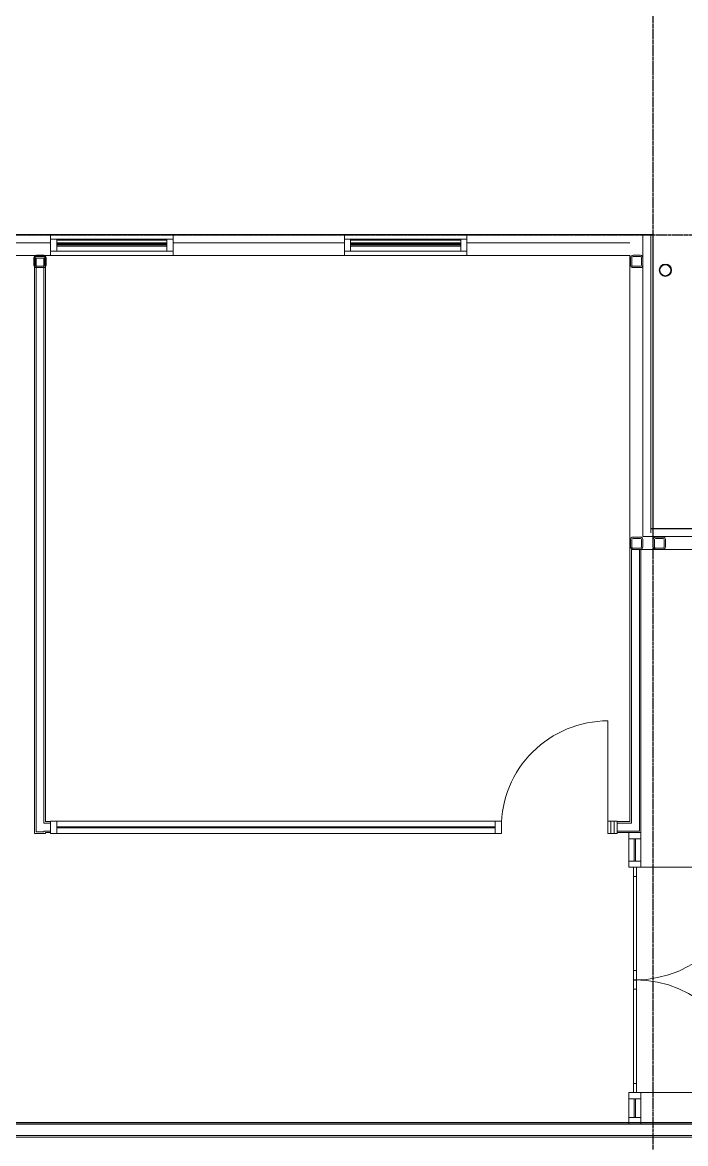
# Model space of a CAD drawing. Header units: millimetres. Extents: x -637480 to 299894, y -125373 to 39000.
# Drawn here: x 264849 to 270264, y 8777 to 17934 of the extents above; entities that cross this region are included whole.
import ezdxf

# ---------------------------------------------------------------- set-up
doc = ezdxf.new("R2010")
doc.units = ezdxf.units.MM
doc.linetypes.add('Xref building Toll$0$Grid Line', pattern=[22.225, 12.7, -3.175, 3.175, -3.175])
for name, color, linetype, lineweight in [('AM_BOR', 4, 'Continuous', 25), ('Xref building Toll$0$A-DETL', 90, 'Continuous', 9), ('Xref building Toll$0$A-DOOR', 31, 'Continuous', 9), ('Xref building Toll$0$A-FLOR', 192, 'Continuous', 25), ('Xref building Toll$0$A-GLAZ-CURT', 52, 'Continuous', 9), ('Xref building Toll$0$A-GLAZ-CWMG', 51, 'Continuous', 9), ('Xref building Toll$0$A-WALL', 113, 'Continuous', 9), ('Xref building Toll$0$P-PIPE', 3, 'Continuous', 9), ('Xref building Toll$0$S-COLS', 52, 'Continuous', 9)]:
    doc.layers.add(name, color=color, linetype=linetype, lineweight=lineweight)
doc.layers.add('Xref building Toll$0$S-GRID', color=8, linetype='Continuous')

# ---------------------------------------------------------------- blocks, each defined once
blk = doc.blocks.new('Xref building Toll$0$Toll Grids')
at = {"layer": 'Xref building Toll$0$S-GRID', "linetype": 'Xref building Toll$0$Grid Line'}
for p, q in [((270000, -125373.3), (270000, 36031.5)), ((224843, 16200), (280997.7, 16200))]:
    blk.add_line(p, q, dxfattribs=at)
blk = doc.blocks.new('Xref building Toll$0$DOOR_CWall_SGlass 01 - DOOR_CWall_SGlass 01-1791587-MASTER GROUND FLOOR')
at = {"layer": 'Xref building Toll$0$A-DOOR'}
blk.add_line((-435, 0), (-435, -870), dxfattribs=at)
blk.add_arc((-435, 0), 870, 270, 0, dxfattribs=at)
blk = doc.blocks.new('Xref building Toll$0$System Panel - _SBA Glazing Office-1462483-MASTER GROUND FLOOR')
at = {"layer": 'Xref building Toll$0$A-GLAZ-CURT'}
for p, q in [((1790.5, 5), (-1790.5, 5)), ((-1790.5, 5), (-1790.5, -5)), ((-1790.5, 5), (-1790.5, 5)), ((1790.5, -5), (1790.5, 5)), ((1790.5, 5), (1790.5, 5)), ((-1790.5, -5), (1790.5, -5)), ((-1790.5, -5), (-1790.5, -5)), ((1790.5, -5), (1790.5, -5))]:
    blk.add_line(p, q, dxfattribs=at)
blk = doc.blocks.new('Xref building Toll$0$Rectangular Mullion - _SBA 50 x 100mm Office-1462482-MASTER GROUND FLOOR')
at = {"layer": 'Xref building Toll$0$A-GLAZ-CWMG'}
for p, q in [((273129, 151422), (273129, 151322)), ((273129, 151322), (273129, 151422)), ((273129, 151422), (273129, 151422)), ((276710, 151422), (273129, 151422)), ((273129, 151422), (276710, 151422)), ((276710, 151422), (276710, 151422)), ((276710, 151422), (276710, 151322)), ((276710, 151322), (276710, 151422)), ((273129, 151322), (273129, 151322)), ((273129, 151322), (276710, 151322)), ((273129, 151322), (276710, 151322)), ((276710, 151322), (276710, 151322))]:
    blk.add_line(p, q, dxfattribs=at)
blk = doc.blocks.new('Xref building Toll$0$Rectangular Mullion - _SBA 50 x 100mm Office-1195859-MASTER GROUND FLOOR')
at = {"layer": 'Xref building Toll$0$A-GLAZ-CWMG', "lineweight": 18}
for p, q in [((-50, 50), (0, 50)), ((-50, -50), (-50, 50)), ((0, 50), (0, -50)), ((0, -50), (-50, -50))]:
    blk.add_line(p, q, dxfattribs=at)
at = {"layer": 'Xref building Toll$0$A-GLAZ-CWMG'}
for p, q in [((-50, 50), (-50, 50)), ((0, 50), (0, 50)), ((-50, -50), (-50, -50)), ((0, -50), (0, -50))]:
    blk.add_line(p, q, dxfattribs=at)
blk = doc.blocks.new('Xref building Toll$0$Rectangular Mullion - _SBA 50 x 100mm Office-1195860-MASTER GROUND FLOOR')
at = {"layer": 'Xref building Toll$0$A-GLAZ-CWMG', "lineweight": 18}
for p, q in [((0, 50), (-50, 50)), ((-50, 50), (-50, -50)), ((0, -50), (0, 50)), ((-50, -50), (0, -50))]:
    blk.add_line(p, q, dxfattribs=at)
at = {"layer": 'Xref building Toll$0$A-GLAZ-CWMG'}
for p, q in [((-50, 50), (-50, 50)), ((0, 50), (0, 50)), ((-50, -50), (-50, -50)), ((0, -50), (0, -50))]:
    blk.add_line(p, q, dxfattribs=at)
blk = doc.blocks.new('Xref building Toll$0$Rectangular Mullion - _SBA 50 x 100mm Office-1195857-MASTER GROUND FLOOR')
at = {"layer": 'Xref building Toll$0$A-GLAZ-CWMG', "lineweight": 18}
for p, q in [((-25, 50), (25, 50)), ((-25, -50), (-25, 50)), ((25, 50), (25, -50)), ((25, -50), (-25, -50))]:
    blk.add_line(p, q, dxfattribs=at)
at = {"layer": 'Xref building Toll$0$A-GLAZ-CWMG'}
for p, q in [((-25, 50), (-25, 50)), ((25, 50), (25, 50)), ((-25, -50), (-25, -50)), ((25, -50), (25, -50))]:
    blk.add_line(p, q, dxfattribs=at)
blk = doc.blocks.new('Xref building Toll$0$IVS-CURTPAN-Double Glass - E10THK-I10THK-40mm-1893008-MASTER GROUND FLOOR')
at = {"layer": 'Xref building Toll$0$A-GLAZ-CURT'}
for p, q in [((450, 50), (-450, 50)), ((-450, 50), (-450, 40)), ((-450, 40), (-450, 50)), ((-450, 50), (450, 50)), ((-450, 50), (-450, 50)), ((-450, 40), (450, 40)), ((450, 40), (-450, 40)), ((-450, 40), (-450, 40)), ((450, 20), (-450, 20)), ((-450, 20), (-450, 10)), ((-450, 10), (-450, 20)), ((-450, 20), (450, 20)), ((-450, 20), (-450, 20)), ((-450, 10), (450, 10)), ((450, 10), (-450, 10)), ((-450, 10), (-450, 10)), ((450, 40), (450, 50)), ((450, 50), (450, 40)), ((450, 50), (450, 50)), ((450, 40), (450, 40)), ((450, 10), (450, 20)), ((450, 20), (450, 10)), ((450, 20), (450, 20)), ((450, 10), (450, 10))]:
    blk.add_line(p, q, dxfattribs=at)
blk = doc.blocks.new('Xref building Toll$0$Rectangular Mullion - _SBA 50 x 100mm Office-1108235-MASTER GROUND FLOOR')
at = {"layer": 'Xref building Toll$0$A-GLAZ-CWMG'}
for p, q in [((273129, 156077.5), (273129, 156177.5)), ((273129, 156177.5), (273129, 156177.5)), ((273129, 156177.5), (273129, 156077.5)), ((274029, 156177.5), (273129, 156177.5)), ((274029, 156177.5), (273129, 156177.5)), ((274029, 156077.5), (274029, 156177.5)), ((274029, 156177.5), (274029, 156177.5)), ((274029, 156177.5), (274029, 156077.5)), ((273129, 156077.5), (273129, 156077.5)), ((273129, 156077.5), (274029, 156077.5)), ((274029, 156077.5), (273129, 156077.5)), ((274029, 156077.5), (274029, 156077.5))]:
    blk.add_line(p, q, dxfattribs=at)
blk = doc.blocks.new('Xref building Toll$0$Rectangular Mullion - _SBA 50 x 100mm Office-2190196-MASTER GROUND FLOOR')
at = {"layer": 'Xref building Toll$0$A-GLAZ-CWMG'}
for p, q in [((0, 50), (-50, 50)), ((-50, 50), (-50, -50)), ((-50, 50), (-50, 50)), ((0, -50), (0, 50)), ((0, 50), (0, 50)), ((-50, -50), (0, -50)), ((-50, -50), (-50, -50)), ((0, -50), (0, -50))]:
    blk.add_line(p, q, dxfattribs=at)
blk = doc.blocks.new('Xref building Toll$0$Rectangular Mullion - _SBA 50 x 100mm Office-2190197-MASTER GROUND FLOOR')
at = {"layer": 'Xref building Toll$0$A-GLAZ-CWMG'}
for p, q in [((-50, 50), (-50, 50)), ((0, 50), (0, 50)), ((-50, -50), (-50, -50)), ((0, -50), (0, -50))]:
    blk.add_line(p, q, dxfattribs=at)
blk = doc.blocks.new('Xref building Toll$0$Rectangular Mullion - _SBA 50 x 100mm Office-2190198-MASTER GROUND FLOOR')
at = {"layer": 'Xref building Toll$0$A-GLAZ-CWMG'}
for p, q in [((-50, -50), (-50, 50)), ((-50, 50), (0, 50)), ((-50, 50), (-50, 50)), ((0, 50), (0, -50)), ((0, 50), (0, 50)), ((0, -50), (-50, -50)), ((-50, -50), (-50, -50)), ((0, -50), (0, -50))]:
    blk.add_line(p, q, dxfattribs=at)
blk = doc.blocks.new('Xref building Toll$0$Rectangular Mullion - _SBA 50 x 100mm Office-2190199-MASTER GROUND FLOOR')
at = {"layer": 'Xref building Toll$0$A-GLAZ-CWMG'}
for p, q in [((-50, 50), (-50, 50)), ((0, 50), (0, 50)), ((-50, -50), (-50, -50)), ((0, -50), (0, -50))]:
    blk.add_line(p, q, dxfattribs=at)
blk = doc.blocks.new('Xref building Toll$0$System Panel - _SBA Glazing Office-1282256-MASTER GROUND FLOOR')
at = {"layer": 'Xref building Toll$0$A-GLAZ-CURT'}
for p, q in [((91.6, 5), (-91.6, 5)), ((-91.6, 5), (-91.6, -5)), ((-91.6, 5), (-91.6, 5)), ((91.6, -5), (91.6, 5)), ((91.6, 5), (91.6, 5)), ((-91.6, -5), (91.6, -5)), ((-91.6, -5), (-91.6, -5)), ((91.6, -5), (91.6, -5))]:
    blk.add_line(p, q, dxfattribs=at)
blk = doc.blocks.new('Xref building Toll$0$Rectangular Mullion - _SBA 50 x 100mm Office-1282253-MASTER GROUND FLOOR')
at = {"layer": 'Xref building Toll$0$A-GLAZ-CWMG'}
for p, q in [((277800, 151279), (277800, 151279)), ((277800, 151279), (277900, 151279)), ((277900, 151279), (277800, 151279)), ((277800, 151279), (277800, 151095.7)), ((277800, 151095.7), (277800, 151279)), ((277900, 151279), (277900, 151279)), ((277900, 151095.7), (277900, 151279)), ((277900, 151095.7), (277900, 151279)), ((277800, 151095.7), (277900, 151095.7)), ((277900, 151095.7), (277800, 151095.7)), ((277800, 151095.7), (277800, 151095.7)), ((277900, 151095.7), (277900, 151095.7))]:
    blk.add_line(p, q, dxfattribs=at)
blk = doc.blocks.new('Xref building Toll$0$DOOR_CWall_DGlass 02 - DOOR_CWall_DGlass 02-1791560-MASTER GROUND FLOOR')
at = {"layer": 'Xref building Toll$0$A-DOOR'}
for p, q in [((-920, 5), (-920, 920)), ((920, 0), (920, 920)), ((-845, 12.5), (-920, 12.5)), ((-920, 12.5), (-920, -12.5)), ((-920, 12.5), (-920, 12.5)), ((-920, 12.5), (-920, -12.5)), ((-920, 12.5), (-1.5875, 12.5)), ((-845, -12.5), (-845, 12.5)), ((-845, -12.5), (-845, 12.5)), ((-76.5875, 12.5), (-845, 12.5)), ((-845, 12.5), (-845, 12.5)), ((-76.5875, 12.5), (-76.5875, -12.5)), ((-1.5875, 12.5), (-76.5875, 12.5)), ((-76.5875, -12.5), (-76.5875, 12.5)), ((-76.5875, 12.5), (-76.5875, 12.5)), ((-1.5875, -12.5), (-1.5875, 12.5)), ((-1.5875, 12.5), (-1.5875, -12.5)), ((-1.5875, 12.5), (-1.5875, 12.5)), ((76.5875, 12.5), (1.5875, 12.5)), ((1.5875, 12.5), (1.5875, -12.5)), ((1.5875, 12.5), (920, 12.5)), ((1.5875, 12.5), (1.5875, 12.5)), ((1.5875, -12.5), (1.5875, 12.5)), ((76.5875, -12.5), (76.5875, 12.5)), ((845, 12.5), (76.5875, 12.5)), ((76.5875, 12.5), (76.5875, -12.5)), ((76.5875, 12.5), (76.5875, 12.5)), ((845, 12.5), (845, -12.5)), ((920, 12.5), (845, 12.5)), ((845, 12.5), (845, 12.5)), ((845, 12.5), (845, -12.5)), ((920, -12.5), (920, 12.5)), ((920, 12.5), (920, 12.5)), ((920, -12.5), (920, 12.5)), ((-920, -12.5), (-845, -12.5)), ((-1.5875, -12.5), (-920, -12.5)), ((-920, -12.5), (-920, -12.5)), ((-845, -12.5), (-845, -12.5)), ((-845, -12.5), (-76.5875, -12.5)), ((-76.5875, -12.5), (-1.5875, -12.5)), ((-76.5875, -12.5), (-76.5875, -12.5)), ((-1.5875, -12.5), (-1.5875, -12.5)), ((1.5875, -12.5), (76.5875, -12.5)), ((920, -12.5), (1.5875, -12.5)), ((1.5875, -12.5), (1.5875, -12.5)), ((76.5875, -12.5), (845, -12.5)), ((76.5875, -12.5), (76.5875, -12.5)), ((845, -12.5), (920, -12.5)), ((845, -12.5), (845, -12.5)), ((920, -12.5), (920, -12.5))]:
    blk.add_line(p, q, dxfattribs=at)
for centre, start, end in [((-920, 0), 0, 90), ((920, 0), 90, 180)]:
    blk.add_arc(centre, 920, start, end, dxfattribs=at)
blk = doc.blocks.new('Xref building Toll$0$System Panel - _SBA Glazing Office-2133358-MASTER GROUND FLOOR')
at = {"layer": 'Xref building Toll$0$A-GLAZ-CURT'}
for p, q in [((77.1, 5), (-77.1, 5)), ((-77.1, 5), (-77.1, -5)), ((-77.1, 5), (-77.1, 5)), ((77.1, -5), (77.1, 5)), ((77.1, 5), (77.1, 5)), ((-77.1, -5), (77.1, -5)), ((-77.1, -5), (-77.1, -5)), ((77.1, -5), (77.1, -5))]:
    blk.add_line(p, q, dxfattribs=at)
blk = doc.blocks.new('Xref building Toll$0$Rectangular Mullion - _SBA 50 x 100mm Office-2133357-MASTER GROUND FLOOR')
at = {"layer": 'Xref building Toll$0$A-GLAZ-CWMG'}
for p, q in [((277800, 149155.7), (277800, 149155.7)), ((277800, 149155.7), (277900, 149155.7)), ((277900, 149155.7), (277800, 149155.7)), ((277800, 149155.7), (277800, 149001.5)), ((277800, 149001.5), (277800, 149155.7)), ((277900, 149155.7), (277900, 149155.7)), ((277900, 149001.5), (277900, 149155.7)), ((277900, 149001.5), (277900, 149155.7)), ((277800, 149001.5), (277900, 149001.5)), ((277900, 149001.5), (277800, 149001.5)), ((277800, 149001.5), (277800, 149001.5)), ((277900, 149001.5), (277900, 149001.5))]:
    blk.add_line(p, q, dxfattribs=at)
blk = doc.blocks.new('Xref building Toll$0$SHS-Square Hollow Section-Column - 100x100SHS-V220-MASTER GROUND FLOOR')
at = {"layer": 'Xref building Toll$0$S-COLS', "lineweight": 18}
for p, q in [((-50, -30), (-50, 30)), ((-40, 30), (-40, -30)), ((-30, 50), (30, 50)), ((30, 40), (-30, 40)), ((40, -30), (40, 30)), ((50, 30), (50, -30)), ((-30, -40), (30, -40)), ((30, -50), (-30, -50))]:
    blk.add_line(p, q, dxfattribs=at)
for centre, radius, start, end in [((-30, 30), 20, 90, 180), ((-30, 30), 10, 90, 180), ((30, 30), 20, 0, 90), ((30, 30), 10, 360, 90), ((-30, -30), 20, 180, 270), ((-30, -30), 10, 180, 270), ((30, -30), 10, 270, 360), ((30, -30), 20, 270, 0)]:
    blk.add_arc(centre, radius, start, end, dxfattribs=at)
blk = doc.blocks.new('Xref building Toll$0$SHS-Square Hollow Section-Column - 100x100SHS-1464622-MASTER GROUND FLOOR')
at = {"layer": 'Xref building Toll$0$S-COLS', "lineweight": 18}
for p, q in [((-50, -30), (-50, 30)), ((-40, 30), (-40, -30)), ((-30, 50), (30, 50)), ((30, 40), (-30, 40)), ((40, -30), (40, 30)), ((50, 30), (50, -30)), ((-30, -40), (30, -40)), ((30, -50), (-30, -50))]:
    blk.add_line(p, q, dxfattribs=at)
for centre, radius, start, end in [((-30, 30), 20, 90, 180), ((-30, 30), 10, 90, 180), ((30, 30), 20, 0, 90), ((30, 30), 10, 360, 90), ((-30, -30), 20, 180, 270), ((-30, -30), 10, 180, 270), ((30, -30), 20, 270, 0), ((30, -30), 10, 270, 360)]:
    blk.add_arc(centre, radius, start, end, dxfattribs=at)
blk = doc.blocks.new('Xref building Toll$0$SHS-Square Hollow Section-Column - 100x100SHS-V227-MASTER GROUND FLOOR')
at = {"layer": 'Xref building Toll$0$S-COLS', "lineweight": 18}
for p, q in [((-50, -30), (-50, 30)), ((-40, 30), (-40, -30)), ((-30, 50), (30, 50)), ((30, 40), (-30, 40)), ((40, -30), (40, 30)), ((50, 30), (50, -30)), ((-30, -40), (30, -40)), ((30, -50), (-30, -50))]:
    blk.add_line(p, q, dxfattribs=at)
for centre, radius, start, end in [((-30, 30), 20, 90, 180), ((-30, 30), 10, 90, 180), ((30, 30), 20, 0, 90), ((30, 30), 10, 360, 90), ((-30, -30), 20, 180, 270), ((-30, -30), 10, 180, 270), ((30, -30), 10, 270, 360), ((30, -30), 20, 270, 0)]:
    blk.add_arc(centre, radius, start, end, dxfattribs=at)
blk = doc.blocks.new('Xref building Toll$0$SHS-Square Hollow Section-Column - 100x100SHS-V228-MASTER GROUND FLOOR')
at = {"layer": 'Xref building Toll$0$S-COLS', "lineweight": 18}
for p, q in [((-50, -30), (-50, 30)), ((-40, 30), (-40, -30)), ((-30, 50), (30, 50)), ((30, 40), (-30, 40)), ((40, -30), (40, 30)), ((50, 30), (50, -30)), ((-30, -40), (30, -40)), ((30, -50), (-30, -50))]:
    blk.add_line(p, q, dxfattribs=at)
for centre, radius, start, end in [((-30, 30), 20, 90, 180), ((-30, 30), 10, 90, 180), ((30, 30), 20, 0, 90), ((30, 30), 10, 360, 90), ((-30, -30), 20, 180, 270), ((-30, -30), 10, 180, 270), ((30, -30), 10, 270, 360), ((30, -30), 20, 270, 0)]:
    blk.add_arc(centre, radius, start, end, dxfattribs=at)
blk = doc.blocks.new('Xref building Toll$0$Rectangular Mullion - _SBA 50 x 19 mm-2190188-MASTER GROUND FLOOR')
at = {"layer": 'Xref building Toll$0$A-GLAZ-CWMG', "lineweight": 18}
for p, q in [((274029, 156137), (273129, 156137)), ((273129, 156137), (273129, 156118)), ((273129, 156118), (274029, 156118)), ((274029, 156118), (274029, 156137))]:
    blk.add_line(p, q, dxfattribs=at)
at = {"layer": 'Xref building Toll$0$A-GLAZ-CWMG'}
for p, q in [((273129, 156137), (273129, 156137)), ((273129, 156118), (273129, 156118)), ((274029, 156137), (274029, 156137)), ((274029, 156118), (274029, 156118))]:
    blk.add_line(p, q, dxfattribs=at)
blk = doc.blocks.new('Xref building Toll$0$Rectangular Mullion - _SBA 50 x 19 mm-V385-MASTER GROUND FLOOR')
at = {"layer": 'Xref building Toll$0$A-GLAZ-CWMG'}
for p, q in [((273129, 156118), (273129, 156137)), ((273129, 156137), (273129, 156137)), ((273129, 156137), (273129, 156118)), ((273129, 156137), (274029, 156137)), ((273129, 156137), (274029, 156137)), ((273129, 156118), (273129, 156118)), ((274029, 156118), (273129, 156118)), ((273129, 156118), (274029, 156118)), ((274029, 156118), (274029, 156137)), ((274029, 156137), (274029, 156137)), ((274029, 156137), (274029, 156118)), ((274029, 156118), (274029, 156118))]:
    blk.add_line(p, q, dxfattribs=at)
blk = doc.blocks.new('Xref building Toll$0$System Panel - _SBA Glazing Office-2190245-MASTER GROUND FLOOR')
at = {"layer": 'Xref building Toll$0$A-GLAZ-CURT'}
blk.add_hatch(color=256, dxfattribs=at).paths.add_polyline_path([(-450, -5), (-450, 5), (450, 5), (450, -5)], flags=0)
for p, q in [((-450, 5), (-450, 5)), ((-450, 5), (450, 5)), ((450, 5), (-450, 5)), ((-450, -5), (-450, 5)), ((-450, 5), (-450, -5)), ((450, 5), (450, 5)), ((450, 5), (450, -5)), ((450, 5), (450, -5)), ((-450, -5), (450, -5)), ((450, -5), (-450, -5)), ((-450, -5), (-450, -5)), ((450, -5), (450, -5))]:
    blk.add_line(p, q, dxfattribs=at)
blk = doc.blocks.new('Xref building Toll$0$DWP_Downpipe - 100mm-2244194-MASTER GROUND FLOOR')
at = {"layer": 'Xref building Toll$0$P-PIPE'}
for radius, start, end in [(50, 360, 180), (50, 0, 180), (45, 0, 180), (45, 0, 180), (50, 180, 360), (50, 180, 360), (45, 180, 0), (45, 180, 360)]:
    blk.add_arc((-33.5, 236), radius, start, end, dxfattribs=at)
blk = doc.blocks.new('Xref building Toll')
at = {"layer": 'Xref building Toll$0$A-DETL'}
for p, q in [((265079, 16200), (263179, 16200)), ((266079, 16200), (267479, 16200)), ((268479, 16200), (269980, 16200)), ((269980, 16200), (269980, 13765))]:
    blk.add_line(p, q, dxfattribs=at)
at = {"layer": 'Xref building Toll$0$A-FLOR'}
for p, q in [((270000, 16200), (229579, 16200)), ((270000, 13800), (270000, 16200)), ((269980, 13800), (276230, 13800)), ((276130.4, 8935), (259480, 8935))]:
    blk.add_line(p, q, dxfattribs=at)
at = {"layer": 'Xref building Toll$0$A-WALL'}
for p, q in [((265079, 16135), (263559, 16135)), ((267479, 16135), (266079, 16135)), ((269810, 16135), (268479, 16135)), ((269915, 16200), (269915, 13735)), ((266079, 16030), (265079, 16030)), ((268479, 16030), (267479, 16030)), ((264960.5, 11322.5), (264960.5, 16010)), ((265024.5, 16010), (264960.5, 16010)), ((265024.5, 11393.5), (265024.5, 16010)), ((269915, 13735), (270379, 13735)), ((269823, 13630), (269887, 13630)), ((269823, 13630), (269823, 11393.5)), ((269887, 13630), (269887, 11329.5)), ((265079, 11393.5), (265024.5, 11393.5)), ((269823, 11393.5), (269705, 11393.5)), ((264960.5, 11322.5), (265024.5, 11322.5)), ((265024.5, 11322.5), (265024.5, 11329.5)), ((265079, 11329.5), (265024.5, 11329.5)), ((269887, 11329.5), (269705, 11329.5)), ((259557, 8843), (276130, 8843))]:
    blk.add_line(p, q, dxfattribs=at)
at = {"layer": 'Xref building Toll$0$A-WALL', "lineweight": 18}
for p, q in [((265079, 16030), (265079, 16200)), ((266079, 16200), (266079, 16030)), ((267479, 16030), (267479, 16200)), ((268479, 16200), (268479, 16030)), ((269980, 13800), (269980, 16200)), ((263559, 16030), (265079, 16030)), ((266079, 16030), (267479, 16030)), ((268479, 16030), (269810, 16030)), ((269810, 16030), (269810, 11406.5)), ((264947.5, 16023), (264947.5, 11309.5)), ((265037.5, 16023), (264947.5, 16023)), ((265037.5, 11406.5), (265037.5, 16023)), ((269900, 13630), (270379, 13630)), ((269900, 11316.5), (269900, 13630)), ((265079, 11406.5), (265037.5, 11406.5)), ((265079, 11316.5), (265079, 11406.5)), ((269810, 11406.5), (269705, 11406.5)), ((269705, 11406.5), (269705, 11316.5)), ((264947.5, 11309.5), (265037.5, 11309.5)), ((265037.5, 11309.5), (265037.5, 11316.5)), ((265037.5, 11316.5), (265079, 11316.5)), ((269705, 11316.5), (269900, 11316.5)), ((276130, 8948), (259452, 8948)), ((259570, 8830), (276130, 8830))]:
    blk.add_line(p, q, dxfattribs=at)
blk.add_blockref('Xref building Toll$0$Toll Grids', (0, 0))
at = {"layer": 'Xref building Toll$0$A-DOOR'}
for name, p, rotation in [('Xref building Toll$0$DOOR_CWall_SGlass 01 - DOOR_CWall_SGlass 01-1791587-MASTER GROUND FLOOR', (269195, 11359.5), 180), ('Xref building Toll$0$DOOR_CWall_DGlass 02 - DOOR_CWall_DGlass 02-1791560-MASTER GROUND FLOOR', (269850, 10113.3), 270)]:
    blk.add_blockref(name, p, dxfattribs=dict(at, rotation=rotation))
at = {"layer": 'Xref building Toll$0$A-GLAZ-CURT'}
for name, p in [('Xref building Toll$0$IVS-CURTPAN-Double Glass - E10THK-I10THK-40mm-1893008-MASTER GROUND FLOOR', (265579, 16115)), ('Xref building Toll$0$System Panel - _SBA Glazing Office-2190245-MASTER GROUND FLOOR', (265579, 16115)), ('Xref building Toll$0$IVS-CURTPAN-Double Glass - E10THK-I10THK-40mm-1893008-MASTER GROUND FLOOR', (267979, 16115)), ('Xref building Toll$0$System Panel - _SBA Glazing Office-2190245-MASTER GROUND FLOOR', (267979, 16115))]:
    blk.add_blockref(name, p, dxfattribs=at)
for name, p, rotation in [('Xref building Toll$0$System Panel - _SBA Glazing Office-1462483-MASTER GROUND FLOOR', (266919.5, 11359.5), 180), ('Xref building Toll$0$System Panel - _SBA Glazing Office-1282256-MASTER GROUND FLOOR', (269850, 11174.9), 270), ('Xref building Toll$0$System Panel - _SBA Glazing Office-2133358-MASTER GROUND FLOOR', (269850, 9066.1), 270)]:
    blk.add_blockref(name, p, dxfattribs=dict(at, rotation=rotation))
at = {"layer": 'Xref building Toll$0$A-GLAZ-CWMG'}
for name, p, rotation in [('Xref building Toll$0$Rectangular Mullion - _SBA 50 x 100mm Office-2190198-MASTER GROUND FLOOR', (265079, 16115), 180), ('Xref building Toll$0$Rectangular Mullion - _SBA 50 x 100mm Office-2190199-MASTER GROUND FLOOR', (265079, 16115), 180), ('Xref building Toll$0$Rectangular Mullion - _SBA 50 x 100mm Office-2190198-MASTER GROUND FLOOR', (267479, 16115), 180), ('Xref building Toll$0$Rectangular Mullion - _SBA 50 x 100mm Office-2190199-MASTER GROUND FLOOR', (267479, 16115), 180), ('Xref building Toll$0$Rectangular Mullion - _SBA 50 x 100mm Office-1195860-MASTER GROUND FLOOR', (269850, 11316.5), 90)]:
    blk.add_blockref(name, p, dxfattribs=dict(at, rotation=rotation))
for name, p in [('Xref building Toll$0$Rectangular Mullion - _SBA 50 x 100mm Office-1108235-MASTER GROUND FLOOR', (-8000, -140012.5)), ('Xref building Toll$0$Rectangular Mullion - _SBA 50 x 19 mm-2190188-MASTER GROUND FLOOR', (-8000, -140012.5)), ('Xref building Toll$0$Rectangular Mullion - _SBA 50 x 19 mm-V385-MASTER GROUND FLOOR', (-8000, -140012.5)), ('Xref building Toll$0$Rectangular Mullion - _SBA 50 x 100mm Office-1108235-MASTER GROUND FLOOR', (-5600, -140012.5)), ('Xref building Toll$0$Rectangular Mullion - _SBA 50 x 19 mm-V385-MASTER GROUND FLOOR', (-5600, -140012.5)), ('Xref building Toll$0$Rectangular Mullion - _SBA 50 x 19 mm-2190188-MASTER GROUND FLOOR', (-5600, -140012.5)), ('Xref building Toll$0$Rectangular Mullion - _SBA 50 x 100mm Office-1462482-MASTER GROUND FLOOR', (-8000, -140012.5)), ('Xref building Toll$0$Rectangular Mullion - _SBA 50 x 100mm Office-1195860-MASTER GROUND FLOOR', (269705, 11359.5)), ('Xref building Toll$0$Rectangular Mullion - _SBA 50 x 100mm Office-1282253-MASTER GROUND FLOOR', (-8000, -140012.5)), ('Xref building Toll$0$Rectangular Mullion - _SBA 50 x 100mm Office-2133357-MASTER GROUND FLOOR', (-8000, -140012.5))]:
    blk.add_blockref(name, p, dxfattribs=at)
at = {"layer": 'Xref building Toll$0$A-GLAZ-CWMG', "extrusion": (0, 0, -1)}
for name, p, rotation in [('Xref building Toll$0$Rectangular Mullion - _SBA 50 x 100mm Office-2190196-MASTER GROUND FLOOR', (-266079, 16115), 180), ('Xref building Toll$0$Rectangular Mullion - _SBA 50 x 100mm Office-2190197-MASTER GROUND FLOOR', (-266079, 16115), 180), ('Xref building Toll$0$Rectangular Mullion - _SBA 50 x 100mm Office-2190196-MASTER GROUND FLOOR', (-268479, 16115), 180), ('Xref building Toll$0$Rectangular Mullion - _SBA 50 x 100mm Office-2190197-MASTER GROUND FLOOR', (-268479, 16115), 180), ('Xref building Toll$0$Rectangular Mullion - _SBA 50 x 100mm Office-1195857-MASTER GROUND FLOOR', (-269850, 11058.3), 270), ('Xref building Toll$0$Rectangular Mullion - _SBA 50 x 100mm Office-1195857-MASTER GROUND FLOOR', (-269850, 9168.3), 270), ('Xref building Toll$0$Rectangular Mullion - _SBA 50 x 100mm Office-1195859-MASTER GROUND FLOOR', (-269850, 8939), 270)]:
    blk.add_blockref(name, p, dxfattribs=dict(at, rotation=rotation))
for name, p in [('Xref building Toll$0$Rectangular Mullion - _SBA 50 x 100mm Office-1195859-MASTER GROUND FLOOR', (-265079, 11359.5)), ('Xref building Toll$0$Rectangular Mullion - _SBA 50 x 100mm Office-1195857-MASTER GROUND FLOOR', (-268735, 11359.5)), ('Xref building Toll$0$Rectangular Mullion - _SBA 50 x 100mm Office-1195857-MASTER GROUND FLOOR', (-269655, 11359.5))]:
    blk.add_blockref(name, p, dxfattribs=at)
at = {"layer": 'Xref building Toll$0$P-PIPE'}
blk.add_blockref('Xref building Toll$0$DWP_Downpipe - 100mm-2244194-MASTER GROUND FLOOR', (270132.6, 15674), dxfattribs=at)
at = {"layer": 'Xref building Toll$0$S-COLS', "rotation": 180}
for name, p in [('Xref building Toll$0$SHS-Square Hollow Section-Column - 100x100SHS-V220-MASTER GROUND FLOOR', (264992.5, 15982)), ('Xref building Toll$0$SHS-Square Hollow Section-Column - 100x100SHS-V227-MASTER GROUND FLOOR', (269865, 15982)), ('Xref building Toll$0$SHS-Square Hollow Section-Column - 100x100SHS-V228-MASTER GROUND FLOOR', (269865, 13680)), ('Xref building Toll$0$SHS-Square Hollow Section-Column - 100x100SHS-1464622-MASTER GROUND FLOOR', (270050, 13680))]:
    blk.add_blockref(name, p, dxfattribs=at)

msp = doc.modelspace()

# ---------------------------------------------------------------- block references
at = {"layer": 'AM_BOR'}
msp.add_blockref('Xref building Toll', (0, 0), dxfattribs=at)

doc.saveas('drawing.dxf')
